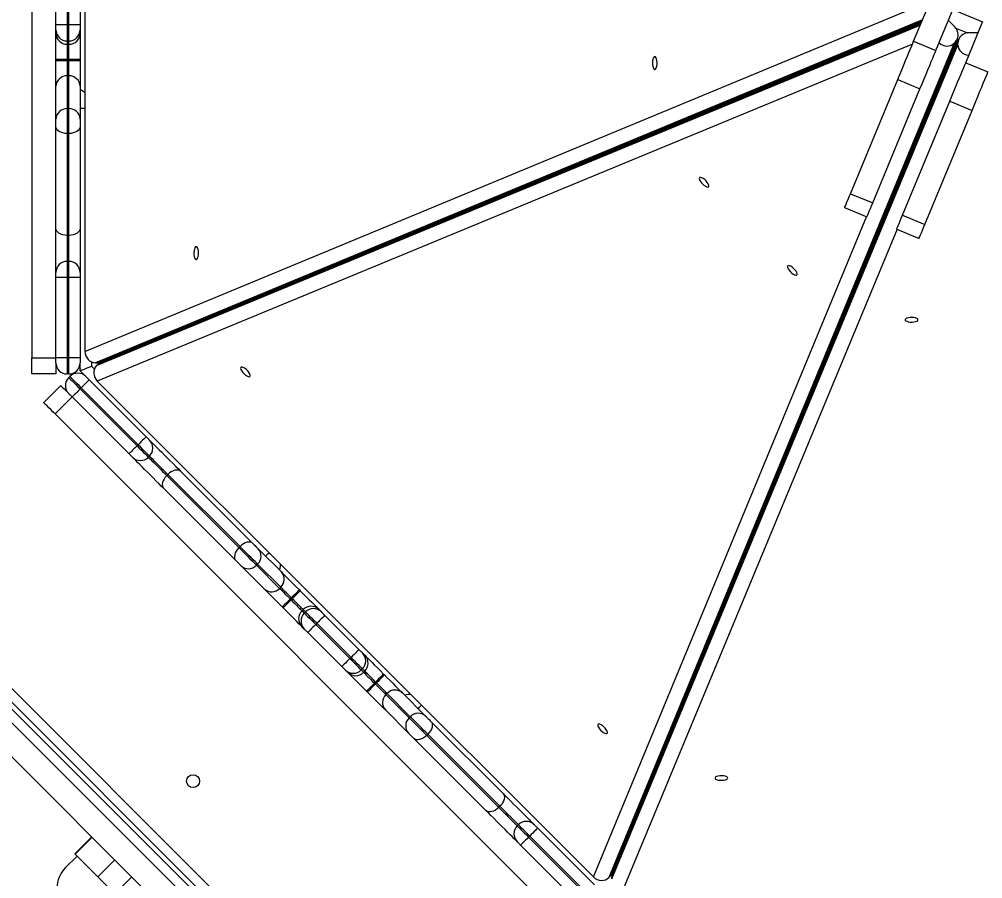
# Model space of a CAD drawing. Header units: millimetres. Extents: x -5427 to 5041, y -4732 to 3732.
# Drawn here: x -981 to -382, y 636 to 1170 of the extents above; entities that cross this region are included whole.
import ezdxf

# ---------------------------------------------------------------- set-up
doc = ezdxf.new("R2010")
doc.units = ezdxf.units.MM
doc.layers.add('DIKOM_ОБЪЕКТ', color=7, linetype='Continuous')
doc.layers.add('DIKOM_РАЗМЕР_ОБЪЕКТА', color=7, linetype='Continuous')
doc.styles.add('style1', font='arial.ttf', dxfattribs={"width": 0.8})
doc.dimstyles.new('1-50', dxfattribs={"dimtxt": 300, "dimasz": 200, "dimexe": 100, "dimexo": 0, "dimgap": 100, "dimtad": 1, "dimtxsty": 'style1', "dimcen": 200, "dimclrd": 7, "dimclre": 7, "dimclrt": 7, "dimadec": 1, "dimazin": 2, "dimtfac": 1, "dimtmove": 0, "dimatfit": 2, "dimfxl": 0, "dimlwd": 25, "dimlwe": 18, "dimarcsym": 0})

# ---------------------------------------------------------------- blocks, each defined once
blk = doc.blocks.new('*D2')
at = {"layer": 'Defpoints', "color": 0, "transparency": 16777216}
for p in [(3071.69, 1268.63), (-2679.76, 366.63), (3071.69, -4057.3)]:
    blk.add_point(p, dxfattribs=at)
at = {"layer": 'DIKOM_РАЗМЕР_ОБЪЕКТА', "color": 7, "lineweight": 18, "transparency": 16777216}
for p, q in [((3071.69, 1268.63), (3071.69, -4157.3)), ((-2679.76, 366.63), (-2679.76, -4157.3))]:
    blk.add_line(p, q, dxfattribs=at)
at = {"layer": 'DIKOM_РАЗМЕР_ОБЪЕКТА', "color": 7, "lineweight": 25, "transparency": 16777216}
blk.add_line((-2479.76, -4057.3), (2871.69, -4057.3), dxfattribs=at)
at = {"layer": 'DIKOM_РАЗМЕР_ОБЪЕКТА', "color": 7, "transparency": 16777216}
for points in [[(-2479.76, -4023.97), (-2479.76, -4090.63), (-2679.76, -4057.3)], [(2871.69, -4023.97), (2871.69, -4090.63), (3071.69, -4057.3)]]:
    blk.add_solid(points, dxfattribs=at)
at = {"layer": 'DIKOM_РАЗМЕР_ОБЪЕКТА', "color": 7, "transparency": 16777216, "insert": (195.97, -3804.13), "char_height": 300, "attachment_point": 5, "style": 'style1'}
blk.add_mtext('5700', dxfattribs=at)

msp = doc.modelspace()

# ---------------------------------------------------------------- linework, layer by layer
at = {"layer": 'DIKOM_ОБЪЕКТ', "color": 7, "linetype": 'Continuous', "lineweight": 15}
for p, q in [((-973.029, 1403.634), (-973.029, 959.634)), ((-940.023, 1399.556), (-940.023, 963.712)), ((-958.029, 1166.634), (-958.029, 1196.634)), ((-951.029, 1196.634), (-951.029, 1166.634)), ((-950.029, 1166.634), (-950.029, 1196.634)), ((-943.029, 1196.634), (-943.029, 1166.634)), ((-425.225, 1156.512), (-414.57, 1182.235)), ((-940.023, 963.712), (-421.627, 1178.712)), ((-411.367, 1150.772), (-400.712, 1176.494)), ((-400.825, 1176.222), (-382.348, 1168.568)), ((-419.763, 1169.699), (-933.492, 956.634)), ((-932.559, 956.634), (-419.957, 1169.231)), ((-930.225, 957.101), (-420.207, 1168.627)), ((-420.64, 1167.581), (-930.109, 956.821)), ((-399.746, 1165.515), (-403.645, 1169.414)), ((-392.889, 1143.118), (-382.235, 1168.841)), ((-951.029, 1166.634), (-958.029, 1166.634)), ((-958.029, 1163.634), (-958.029, 1166.634)), ((-958.029, 1161.309), (-958.029, 1163.634)), ((-958.029, 1145.037), (-958.029, 1161.309)), ((-951.029, 1166.634), (-950.029, 1166.634)), ((-951.029, 1166.634), (-951.029, 1156.634)), ((-950.029, 1156.634), (-950.029, 1166.634)), ((-943.029, 1166.634), (-950.029, 1166.634)), ((-943.029, 1166.634), (-943.029, 1163.634)), ((-943.029, 1163.634), (-943.029, 1161.309)), ((-943.029, 1161.309), (-943.029, 1145.037)), ((-932.75, 954.841), (-421.083, 1166.511)), ((-420.89, 1166.978), (-932.09, 955.501)), ((-398.994, 1164.639), (-391.833, 1161.673)), ((-385.168, 1161.76), (-390.682, 1161.76)), ((-950.029, 1156.634), (-951.029, 1156.634)), ((-951.029, 1156.634), (-951.029, 1154.609)), ((-950.029, 1154.609), (-950.029, 1156.634)), ((-400.019, 1155.232), (-614.552, 636.644)), ((-613.892, 637.303), (-399.359, 1155.892)), ((-397.759, 1155.229), (-612.759, 636.834)), ((-612.572, 639.284), (-398.039, 1157.873)), ((-397.292, 1157.563), (-612.292, 639.168)), ((-425.225, 1156.512), (-411.367, 1150.772)), ((-400.019, 1155.232), (-399.359, 1155.892)), ((-397.759, 1154.297), (-397.759, 1155.229)), ((-951.029, 1154.609), (-950.029, 1154.609)), ((-951.029, 1154.609), (-951.029, 1145.037)), ((-950.029, 1145.037), (-950.029, 1154.609)), ((-425.973, 1154.705), (-932.363, 945.219)), ((-612.759, 635.901), (-397.759, 1154.297)), ((-951.029, 1145.037), (-958.029, 1145.037)), ((-958.029, 1144.245), (-958.029, 1145.037)), ((-951.029, 1144.245), (-958.029, 1144.245)), ((-958.029, 1128.447), (-958.029, 1144.245)), ((-950.029, 1145.037), (-951.029, 1145.037)), ((-951.029, 1145.037), (-951.029, 1144.245)), ((-951.029, 1144.245), (-951.029, 1134.952)), ((-951.029, 1144.245), (-950.029, 1144.245)), ((-943.029, 1145.037), (-950.029, 1145.037)), ((-950.029, 1144.245), (-950.029, 1145.037)), ((-950.029, 1134.952), (-950.029, 1144.245)), ((-943.029, 1144.245), (-950.029, 1144.245)), ((-943.029, 1145.037), (-943.029, 1144.245)), ((-943.029, 1144.245), (-943.029, 1128.447)), ((-392.889, 1143.118), (-379.031, 1137.378)), ((-951.029, 1134.952), (-951.029, 1114.553)), ((-950.029, 1134.952), (-951.029, 1134.952)), ((-950.029, 1114.553), (-950.029, 1134.952)), ((-464.514, 1061.662), (-435.121, 1132.622)), ((-435.121, 1132.622), (-421.263, 1126.881)), ((-958.029, 1108.048), (-958.029, 1128.447)), ((-943.029, 1128.447), (-943.029, 1108.048)), ((-450.655, 1055.921), (-421.263, 1126.881)), ((-951.029, 1114.553), (-951.029, 1099.121)), ((-951.029, 1114.553), (-950.029, 1114.553)), ((-950.029, 1099.121), (-950.029, 1114.553)), ((-940.023, 1114.634), (-943.029, 1114.634)), ((-432.178, 1048.267), (-402.785, 1119.228)), ((-418.32, 1042.527), (-388.927, 1113.488)), ((-402.785, 1119.228), (-388.927, 1113.488)), ((-958.029, 1103.419), (-958.029, 1108.048)), ((-943.029, 1108.048), (-943.029, 1103.419)), ((-958.029, 1040.071), (-958.029, 1103.419)), ((-943.029, 1103.419), (-943.029, 1040.071)), ((-950.029, 1099.121), (-951.029, 1099.121)), ((-951.029, 1099.121), (-951.029, 1035.773)), ((-950.029, 1035.773), (-950.029, 1099.121)), ((-464.514, 1061.662), (-450.655, 1055.921)), ((-468.071, 1053.073), (-454.213, 1047.333)), ((-432.178, 1048.267), (-418.32, 1042.527)), ((-624.174, 637.03), (-454.405, 1047.412)), ((-958.029, 1012.634), (-958.029, 1040.071)), ((-951.029, 1035.773), (-950.029, 1035.773)), ((-951.029, 1035.773), (-951.029, 1019.634)), ((-950.029, 1019.634), (-950.029, 1035.773)), ((-943.029, 1040.071), (-943.029, 1012.634)), ((-435.543, 1039.599), (-605.682, 629.37)), ((-435.735, 1039.679), (-421.877, 1033.939)), ((-951.029, 1019.634), (-951.029, 1009.634)), ((-951.029, 1019.634), (-950.029, 1019.634)), ((-950.029, 1009.634), (-950.029, 1019.634)), ((-958.029, 1009.634), (-958.029, 1012.634)), ((-943.029, 1012.634), (-943.029, 1009.634)), ((-958.029, 959.634), (-958.029, 1009.634)), ((-951.029, 1009.634), (-958.029, 1009.634)), ((-951.029, 1009.634), (-951.029, 959.634)), ((-950.029, 1009.634), (-951.029, 1009.634)), ((-950.029, 959.634), (-950.029, 1009.634)), ((-943.029, 1009.634), (-950.029, 1009.634)), ((-943.029, 1009.634), (-943.029, 959.634)), ((-860.82, 985.485), (-860.972, 985.823)), ((-973.029, 959.634), (-958.029, 959.634)), ((-973.029, 949.634), (-973.029, 959.634)), ((-958.029, 956.634), (-958.029, 959.634)), ((-951.029, 959.634), (-958.029, 959.634)), ((-951.029, 959.634), (-950.029, 959.634)), ((-951.029, 959.634), (-951.029, 949.634)), ((-950.029, 949.634), (-950.029, 959.634)), ((-943.029, 959.634), (-950.029, 959.634)), ((-943.029, 959.634), (-943.029, 956.634)), ((-958.029, 956.634), (-958.029, 949.634)), ((-943.238, 954.329), (-943.238, 954.933)), ((-943.238, 954.329), (-943.029, 954.329)), ((-943.029, 951.634), (-943.029, 956.634)), ((-936.029, 957.189), (-936.029, 954.533)), ((-936.029, 954.533), (-934.15, 952.655)), ((-933.492, 956.634), (-932.559, 956.634)), ((-932.75, 954.841), (-932.09, 955.501)), ((-958.029, 949.634), (-973.029, 949.634)), ((-950.029, 949.634), (-951.029, 949.634)), ((-950.1, 947.391), (-949.393, 948.098)), ((-939.493, 948.098), (-943.029, 951.634)), ((-937.372, 945.977), (-902.016, 910.621)), ((-965.656, 931.835), (-955.049, 942.441)), ((-942.321, 941.027), (-943.029, 940.32)), ((-943.029, 940.32), (-907.673, 904.965)), ((-906.966, 905.672), (-942.321, 941.027)), ((-932.363, 945.219), (-624.174, 637.03)), ((-947.978, 935.37), (-958.585, 924.764)), ((-912.623, 900.015), (-947.978, 935.37)), ((-958.585, 924.764), (-644.63, 610.808)), ((-907.673, 904.965), (-906.966, 905.672)), ((-899.895, 898.601), (-900.602, 897.894)), ((-888.483, 887.189), (-889.19, 886.482)), ((-889.19, 886.482), (-844.396, 841.687)), ((-843.689, 842.395), (-888.483, 887.189)), ((-880.494, 889.099), (-835.7, 844.306)), ((-846.307, 833.699), (-891.101, 878.493)), ((-1117.494, 864.85), (-704.543, 451.9)), ((-1128.1, 854.244), (-715.15, 441.293)), ((-844.396, 841.687), (-843.689, 842.395)), ((-832.427, 841.032), (-818.003, 826.608)), ((-828.609, 816.001), (-843.033, 830.426)), ((-832.777, 831.483), (-833.484, 830.776)), ((-833.484, 830.776), (-819.06, 816.351)), ((-818.353, 817.058), (-832.777, 831.483)), ((-819.06, 816.351), (-818.353, 817.058)), ((-806.832, 815.437), (-806.272, 814.877)), ((-811.782, 810.488), (-812.489, 809.78)), ((-812.489, 809.78), (-811.929, 809.22)), ((-811.929, 809.22), (-811.222, 809.927)), ((-811.222, 809.927), (-811.782, 810.488)), ((-816.878, 804.271), (-817.439, 804.831)), ((-804.454, 803.16), (-805.161, 802.452)), ((-805.161, 802.452), (-803.729, 801.02)), ((-803.021, 801.727), (-804.454, 803.16)), ((-794.766, 803.372), (-793.122, 801.727)), ((-803.729, 801.02), (-803.021, 801.727)), ((-791.001, 799.606), (-769.787, 778.393)), ((-803.729, 791.121), (-805.373, 792.765)), ((-795.95, 794.656), (-796.658, 793.949)), ((-796.658, 793.949), (-775.444, 772.736)), ((-774.737, 773.443), (-795.95, 794.656)), ((-780.394, 767.786), (-801.607, 788.999)), ((-775.444, 772.736), (-774.737, 773.443)), ((-767.666, 776.271), (-766.022, 774.627)), ((-799.296, 567.865), (-1001.528, 770.098)), ((-767.666, 766.372), (-768.373, 765.665)), ((-766.234, 764.94), (-767.666, 766.372)), ((-1006.478, 762.319), (-807.074, 562.916)), ((-804.952, 565.037), (-1004.357, 764.441)), ((-776.628, 764.02), (-778.273, 765.665)), ((-768.373, 765.665), (-766.941, 764.232)), ((-766.941, 764.232), (-766.234, 764.94)), ((-754.516, 763.121), (-753.956, 762.561)), ((-759.466, 758.172), (-760.173, 757.465)), ((-760.173, 757.465), (-759.613, 756.904)), ((-759.613, 756.904), (-758.906, 757.612)), ((-758.906, 757.612), (-759.466, 758.172)), ((-764.563, 751.955), (-765.123, 752.515)), ((-752.335, 751.041), (-753.042, 750.334)), ((-753.042, 750.334), (-738.618, 735.909)), ((-737.911, 736.616), (-752.335, 751.041)), ((-742.785, 751.391), (-728.361, 736.966)), ((-738.968, 726.36), (-753.392, 740.784)), ((-738.618, 735.909), (-737.911, 736.616)), ((-725.088, 733.693), (-680.294, 688.899)), ((-726.999, 725.704), (-727.706, 724.997)), ((-727.706, 724.997), (-682.912, 680.203)), ((-682.205, 680.91), (-726.999, 725.704)), ((-690.9, 678.293), (-735.694, 723.086)), ((-583.566, 708.432), (-583.913, 708.563)), ((-682.912, 680.203), (-682.205, 680.91)), ((-671.5, 668.791), (-670.792, 669.498)), ((-658.772, 667.377), (-623.416, 632.022)), ((-935.767, 661.91), (-946.303, 651.375)), ((-946.05, 651.121), (-935.514, 661.657)), ((-663.721, 662.427), (-664.429, 661.72)), ((-664.429, 661.72), (-629.073, 626.365)), ((-628.366, 627.072), (-663.721, 662.427)), ((-634.023, 621.415), (-669.378, 656.771)), ((-944.889, 649.96), (-952.031, 642.819)), ((-931.945, 637.017), (-946.05, 651.121)), ((-931.945, 637.017), (-921.409, 647.553)), ((-921.418, 626.489), (-910.882, 637.025)), ((-614.552, 636.644), (-613.892, 637.303)), ((-612.759, 635.901), (-612.759, 636.834))]:
    msp.add_line(p, q, dxfattribs=at)
at = {"layer": 'DIKOM_ОБЪЕКТ', "color": 7, "linetype": 'Continuous', "lineweight": 15, "flags": 128}
for points in [[(-435.121, 1132.622), (-433.834, 1135.728), (-432.574, 1138.769), (-431.357, 1141.708), (-430.199, 1144.505), (-429.113, 1147.126), (-428.114, 1149.537), (-427.216, 1151.706), (-426.428, 1153.608), (-425.762, 1155.217), (-425.225, 1156.512)], [(-421.263, 1126.881), (-419.976, 1129.988), (-418.716, 1133.029), (-417.499, 1135.968), (-416.34, 1138.765), (-415.255, 1141.386), (-414.256, 1143.796), (-413.357, 1145.966), (-412.57, 1147.868), (-411.903, 1149.476), (-411.367, 1150.772)], [(-586.046, 1146.875), (-586.47, 1146.697), (-586.857, 1146.18), (-587.172, 1145.369), (-587.386, 1144.337), (-587.482, 1143.174), (-587.45, 1141.985), (-587.293, 1140.875), (-587.025, 1139.943), (-586.671, 1139.271), (-586.261, 1138.92), (-585.831, 1138.92), (-585.421, 1139.271), (-585.067, 1139.943), (-584.799, 1140.875), (-584.642, 1141.985), (-584.61, 1143.174), (-584.706, 1144.337), (-584.92, 1145.369), (-585.235, 1146.18), (-585.622, 1146.697), (-586.046, 1146.875)], [(-402.785, 1119.228), (-401.498, 1122.334), (-400.238, 1125.376), (-399.021, 1128.314), (-397.863, 1131.111), (-396.777, 1133.732), (-395.779, 1136.143), (-394.88, 1138.313), (-394.092, 1140.214), (-393.426, 1141.823), (-392.889, 1143.118)], [(-388.927, 1113.488), (-387.64, 1116.594), (-386.38, 1119.635), (-385.163, 1122.574), (-384.005, 1125.371), (-382.919, 1127.992), (-381.92, 1130.402), (-381.022, 1132.572), (-380.234, 1134.474), (-379.568, 1136.082), (-379.031, 1137.378)], [(-943.029, 1126.758), (-941.03, 1125.358), (-940.023, 1124.426)], [(-563.218, 1109.315), (-563.128, 1109.104), (-562.937, 1108.715)], [(-951.029, 1099.121), (-952.394, 1099.204), (-953.707, 1099.448), (-954.918, 1099.846), (-955.978, 1100.38), (-956.849, 1101.031), (-957.496, 1101.774), (-957.894, 1102.58), (-958.029, 1103.419)], [(-943.029, 1103.419), (-943.163, 1102.58), (-943.561, 1101.774), (-944.208, 1101.031), (-945.079, 1100.38), (-946.14, 1099.846), (-947.35, 1099.448), (-948.663, 1099.204), (-950.029, 1099.121)], [(-575.888, 1103.358), (-575.926, 1103.442), (-576.132, 1103.958)], [(-552.547, 1066.002), (-552.373, 1066.428), (-552.465, 1067.067), (-552.816, 1067.863), (-553.395, 1068.745), (-554.149, 1069.635), (-555.013, 1070.453), (-555.908, 1071.127), (-556.757, 1071.597), (-557.482, 1071.821), (-558.021, 1071.78), (-558.324, 1071.476), (-558.366, 1070.937), (-558.142, 1070.212), (-557.672, 1069.363), (-556.998, 1068.467), (-556.18, 1067.604), (-555.29, 1066.85), (-554.408, 1066.271), (-553.613, 1065.92), (-552.973, 1065.828), (-552.547, 1066.002)], [(-468.071, 1053.073), (-468.049, 1053.127), (-467.892, 1053.504), (-467.592, 1054.23), (-467.16, 1055.273), (-466.612, 1056.595), (-465.971, 1058.142), (-465.263, 1059.853), (-464.514, 1061.662)], [(-454.213, 1047.333), (-454.191, 1047.386), (-454.034, 1047.764), (-453.734, 1048.489), (-453.301, 1049.533), (-452.754, 1050.854), (-452.113, 1052.401), (-451.404, 1054.113), (-450.655, 1055.921)], [(-435.735, 1039.679), (-435.713, 1039.733), (-435.556, 1040.11), (-435.256, 1040.836), (-434.824, 1041.879), (-434.276, 1043.201), (-433.636, 1044.748), (-432.927, 1046.459), (-432.178, 1048.267)], [(-421.877, 1033.939), (-421.855, 1033.992), (-421.698, 1034.37), (-421.398, 1035.095), (-420.966, 1036.139), (-420.418, 1037.461), (-419.777, 1039.007), (-419.069, 1040.719), (-418.32, 1042.527)], [(-951.029, 1035.773), (-952.394, 1035.856), (-953.707, 1036.1), (-954.918, 1036.497), (-955.978, 1037.032), (-956.849, 1037.683), (-957.496, 1038.426), (-957.894, 1039.233), (-958.029, 1040.071)], [(-943.029, 1040.071), (-943.163, 1039.233), (-943.561, 1038.426), (-944.208, 1037.683), (-945.079, 1037.032), (-946.14, 1036.497), (-947.35, 1036.1), (-948.663, 1035.856), (-950.029, 1035.773)], [(-870.886, 1028.74), (-871.311, 1028.562), (-871.697, 1028.045), (-872.012, 1027.234), (-872.227, 1026.202), (-872.322, 1025.039), (-872.29, 1023.85), (-872.133, 1022.74), (-871.866, 1021.808), (-871.511, 1021.136), (-871.101, 1020.785), (-870.672, 1020.785), (-870.261, 1021.136), (-869.907, 1021.808), (-869.639, 1022.74), (-869.482, 1023.85), (-869.45, 1025.039), (-869.546, 1026.202), (-869.76, 1027.234), (-870.075, 1028.045), (-870.462, 1028.562), (-870.886, 1028.74)], [(-503.391, 1016.846), (-503.565, 1016.42), (-503.473, 1015.781), (-503.122, 1014.985), (-502.544, 1014.103), (-501.789, 1013.213), (-500.926, 1012.395), (-500.03, 1011.721), (-499.182, 1011.252), (-498.456, 1011.027), (-497.918, 1011.069), (-497.614, 1011.372), (-497.572, 1011.911), (-497.797, 1012.636), (-498.267, 1013.485), (-498.941, 1014.381), (-499.759, 1015.244), (-500.648, 1015.999), (-501.53, 1016.577), (-502.326, 1016.928), (-502.965, 1017.021), (-503.391, 1016.846)], [(-460.69, 1006.429), (-460.477, 1006.344), (-460.067, 1006.203)], [(-848.026, 991.193), (-847.966, 991.028), (-847.889, 990.835)], [(-845.465, 992.255), (-845.382, 992.008), (-845.335, 991.891)], [(-465.437, 993.257), (-465.523, 993.29), (-466.034, 993.51)], [(-422.518, 983.347), (-422.696, 983.772), (-423.213, 984.158), (-424.024, 984.473), (-425.057, 984.688), (-426.219, 984.783), (-427.408, 984.751), (-428.518, 984.594), (-429.451, 984.327), (-430.122, 983.972), (-430.474, 983.562), (-430.474, 983.133), (-430.122, 982.723), (-429.451, 982.368), (-428.518, 982.1), (-427.408, 981.943), (-426.219, 981.911), (-425.057, 982.007), (-424.024, 982.221), (-423.213, 982.536), (-422.696, 982.923), (-422.518, 983.347)], [(-943.029, 951.634), (-942.894, 951.69), (-942.496, 951.855), (-941.849, 952.122), (-940.978, 952.483), (-939.918, 952.923), (-938.707, 953.424), (-937.394, 953.968), (-936.029, 954.533)], [(-837.494, 948.124), (-837.319, 948.55), (-837.412, 949.189), (-837.763, 949.985), (-838.341, 950.867), (-839.096, 951.756), (-839.959, 952.575), (-840.855, 953.248), (-841.703, 953.718), (-842.429, 953.943), (-842.967, 953.901), (-843.271, 953.597), (-843.312, 953.059), (-843.088, 952.333), (-842.618, 951.485), (-841.944, 950.589), (-841.126, 949.726), (-840.237, 948.971), (-839.355, 948.393), (-838.559, 948.042), (-837.92, 947.95), (-837.494, 948.124)], [(-950.1, 947.391), (-949.964, 947.255), (-949.561, 946.853), (-948.908, 946.2), (-948.029, 945.32), (-946.957, 944.248), (-945.735, 943.026), (-944.408, 941.7), (-943.029, 940.32)], [(-942.321, 941.027), (-943.701, 942.407), (-945.027, 943.733), (-946.25, 944.956), (-947.321, 946.027), (-948.201, 946.907), (-948.854, 947.56), (-949.257, 947.963), (-949.393, 948.098)], [(-937.372, 945.977), (-937.467, 945.882), (-937.748, 945.6), (-938.206, 945.143), (-938.821, 944.527), (-939.572, 943.777), (-940.427, 942.921), (-941.356, 941.993), (-942.321, 941.027)], [(-939.493, 948.098), (-939.452, 948.057), (-939.332, 947.937), (-939.136, 947.741), (-938.872, 947.477), (-938.55, 947.156), (-938.184, 946.789), (-937.786, 946.391), (-937.372, 945.977)], [(-955.049, 942.441), (-954.914, 942.306), (-954.511, 941.903), (-953.858, 941.25), (-952.978, 940.37), (-951.907, 939.299), (-950.684, 938.076), (-950.1, 937.492)], [(-943.029, 940.32), (-943.994, 939.355), (-944.923, 938.426), (-945.779, 937.57), (-946.529, 936.82), (-947.144, 936.205), (-947.602, 935.747), (-947.883, 935.466), (-947.978, 935.37)], [(-947.978, 935.37), (-948.392, 935.784), (-948.79, 936.182), (-949.157, 936.549), (-949.478, 936.87), (-949.742, 937.134), (-949.938, 937.33), (-950.059, 937.451), (-950.1, 937.492)], [(-958.585, 924.764), (-959.964, 926.143), (-961.291, 927.47), (-962.513, 928.692), (-963.585, 929.764), (-964.464, 930.643), (-965.118, 931.297), (-965.52, 931.699), (-965.656, 931.835)], [(-902.016, 910.621), (-902.112, 910.527), (-902.393, 910.245), (-902.851, 909.787), (-903.466, 909.172), (-904.216, 908.422), (-905.072, 907.566), (-906, 906.637), (-906.966, 905.672)], [(-902.016, 910.621), (-901.603, 910.208), (-901.205, 909.81), (-900.838, 909.443), (-900.516, 909.122), (-900.253, 908.858), (-900.057, 908.662), (-899.936, 908.541), (-899.895, 908.5)], [(-907.673, 904.965), (-908.639, 903.999), (-909.567, 903.071), (-910.423, 902.215), (-911.173, 901.465), (-911.789, 900.849), (-912.246, 900.392), (-912.528, 900.11), (-912.623, 900.015)], [(-907.673, 904.965), (-906.294, 903.585), (-904.967, 902.259), (-903.745, 901.037), (-902.673, 899.965), (-901.794, 899.085), (-901.14, 898.432), (-900.738, 898.03), (-900.602, 897.894)], [(-899.895, 898.601), (-900.031, 898.737), (-900.433, 899.139), (-901.087, 899.792), (-901.966, 900.672), (-903.038, 901.743), (-904.26, 902.966), (-905.587, 904.292), (-906.966, 905.672)], [(-899.895, 908.5), (-899.762, 908.367), (-899.367, 907.972), (-898.717, 907.323), (-897.828, 906.433), (-896.719, 905.324), (-895.415, 904.02), (-893.944, 902.549), (-892.338, 900.944), (-890.635, 899.24), (-888.87, 897.475), (-887.083, 895.688), (-885.313, 893.919), (-883.601, 892.206), (-881.982, 890.588), (-880.494, 889.099)], [(-910.502, 897.894), (-910.542, 897.935), (-910.663, 898.055), (-910.859, 898.251), (-911.123, 898.515), (-911.444, 898.836), (-911.811, 899.203), (-912.209, 899.601), (-912.623, 900.015)], [(-891.101, 878.493), (-892.589, 879.981), (-894.207, 881.599), (-895.92, 883.312), (-897.689, 885.082), (-899.476, 886.868), (-901.241, 888.633), (-902.945, 890.337), (-904.55, 891.942), (-906.021, 893.413), (-907.326, 894.718), (-908.435, 895.827), (-909.324, 896.716), (-909.973, 897.365), (-910.369, 897.761), (-910.502, 897.894)], [(-900.602, 897.894), (-900.457, 897.749), (-900.028, 897.32), (-899.332, 896.624), (-898.399, 895.69), (-897.265, 894.557), (-895.979, 893.27), (-894.592, 891.883), (-893.161, 890.453), (-891.746, 889.037), (-890.404, 887.695), (-889.19, 886.482)], [(-888.483, 887.189), (-889.697, 888.402), (-891.039, 889.745), (-892.454, 891.16), (-893.884, 892.59), (-895.271, 893.977), (-896.558, 895.264), (-897.691, 896.397), (-898.625, 897.331), (-899.321, 898.027), (-899.75, 898.456), (-899.895, 898.601)], [(-889.19, 886.482), (-890.097, 885.457), (-890.853, 884.356), (-891.428, 883.22), (-891.8, 882.091), (-891.955, 881.016), (-891.887, 880.032), (-891.599, 879.181), (-891.101, 878.493)], [(-880.494, 889.099), (-881.182, 889.597), (-882.034, 889.886), (-883.017, 889.953), (-884.093, 889.798), (-885.221, 889.427), (-886.357, 888.851), (-887.459, 888.096), (-888.483, 887.189)], [(-835.7, 844.306), (-836.388, 844.804), (-837.24, 845.092), (-838.223, 845.16), (-839.299, 845.005), (-840.427, 844.632), (-841.564, 844.058), (-842.665, 843.302), (-843.689, 842.395)], [(-835.7, 844.306), (-835.281, 843.886), (-834.815, 843.42), (-834.326, 842.931), (-833.841, 842.446), (-833.386, 841.991), (-832.985, 841.59), (-832.659, 841.265), (-832.427, 841.032)], [(-844.396, 841.687), (-845.303, 840.664), (-846.059, 839.562), (-846.634, 838.425), (-847.006, 837.298), (-847.161, 836.221), (-847.093, 835.239), (-846.805, 834.387), (-846.307, 833.699)], [(-844.396, 841.687), (-843.163, 840.454), (-841.799, 839.09), (-840.36, 837.652), (-838.909, 836.201), (-837.507, 834.798), (-836.212, 833.503), (-835.079, 832.371), (-834.157, 831.448), (-833.484, 830.776)], [(-832.777, 831.483), (-833.45, 832.156), (-834.372, 833.078), (-835.505, 834.21), (-836.8, 835.505), (-838.202, 836.908), (-839.653, 838.359), (-841.091, 839.797), (-842.456, 841.162), (-843.689, 842.395)], [(-827.77, 836.376), (-827.675, 836.47), (-827.393, 836.752), (-826.936, 837.21), (-826.32, 837.825), (-825.645, 838.501)], [(-843.033, 830.426), (-843.266, 830.658), (-843.592, 830.983), (-843.993, 831.384), (-844.448, 831.84), (-844.932, 832.325), (-845.421, 832.814), (-845.888, 833.28), (-846.307, 833.699)], [(-818.721, 831.577), (-818.773, 830.206), (-819.197, 827.802)], [(-818.003, 826.608), (-817.219, 825.825), (-816.206, 824.811), (-814.984, 823.59), (-813.582, 822.187), (-812.03, 820.635), (-810.363, 818.968), (-808.617, 817.222), (-806.832, 815.437)], [(-817.439, 804.831), (-819.224, 806.616), (-820.969, 808.361), (-822.637, 810.029), (-824.189, 811.58), (-825.591, 812.983), (-826.812, 814.204), (-827.826, 815.218), (-828.609, 816.001)], [(-819.06, 816.351), (-818.599, 815.891), (-818.003, 815.295), (-817.284, 814.576), (-816.459, 813.751), (-815.547, 812.838), (-814.566, 811.858), (-813.539, 810.83), (-812.489, 809.78)], [(-811.782, 810.488), (-812.832, 811.538), (-813.859, 812.565), (-814.839, 813.545), (-815.752, 814.458), (-816.577, 815.283), (-817.296, 816.002), (-817.892, 816.598), (-818.353, 817.058)], [(-806.832, 815.437), (-806.927, 815.342), (-807.209, 815.06), (-807.666, 814.603), (-808.282, 813.988), (-809.032, 813.237), (-809.888, 812.382), (-810.816, 811.453), (-811.782, 810.488)], [(-806.272, 814.877), (-806.367, 814.782), (-806.649, 814.5), (-807.106, 814.043), (-807.722, 813.427), (-808.472, 812.677), (-809.327, 811.822), (-810.256, 810.893), (-811.222, 809.927)], [(-806.272, 814.877), (-804.361, 812.967), (-802.499, 811.105), (-800.733, 809.338), (-799.108, 807.713), (-797.665, 806.27), (-796.44, 805.045), (-795.466, 804.071), (-794.766, 803.372)], [(-812.489, 809.78), (-813.455, 808.815), (-814.383, 807.886), (-815.239, 807.03), (-815.989, 806.28), (-816.604, 805.665), (-817.062, 805.208), (-817.344, 804.926), (-817.439, 804.831)], [(-811.929, 809.22), (-812.894, 808.255), (-813.823, 807.326), (-814.679, 806.47), (-815.429, 805.72), (-816.044, 805.105), (-816.502, 804.647), (-816.783, 804.365), (-816.878, 804.271)], [(-811.929, 809.22), (-810.805, 808.096), (-809.709, 807.001), (-808.671, 805.962), (-807.715, 805.006), (-806.866, 804.157), (-806.145, 803.437), (-805.572, 802.864), (-805.161, 802.452)], [(-804.454, 803.16), (-804.865, 803.571), (-805.438, 804.144), (-806.159, 804.864), (-807.007, 805.713), (-807.963, 806.67), (-809.002, 807.708), (-810.098, 808.803), (-811.222, 809.927)], [(-805.373, 792.765), (-806.073, 793.464), (-807.047, 794.439), (-808.271, 795.663), (-809.714, 797.107), (-811.34, 798.732), (-813.106, 800.498), (-814.968, 802.36), (-816.878, 804.271)], [(-803.729, 801.02), (-803.593, 800.884), (-803.19, 800.482), (-802.537, 799.828), (-801.657, 798.949), (-800.586, 797.878), (-799.363, 796.655), (-798.037, 795.328), (-796.658, 793.949)], [(-795.95, 794.656), (-797.33, 796.036), (-798.656, 797.362), (-799.879, 798.585), (-800.95, 799.656), (-801.83, 800.535), (-802.483, 801.189), (-802.886, 801.591), (-803.021, 801.727)], [(-791.001, 799.606), (-791.096, 799.511), (-791.377, 799.229), (-791.835, 798.772), (-792.45, 798.156), (-793.2, 797.406), (-794.056, 796.551), (-794.985, 795.622), (-795.95, 794.656)], [(-793.122, 801.727), (-793.081, 801.687), (-792.96, 801.566), (-792.764, 801.37), (-792.501, 801.106), (-792.179, 800.784), (-791.812, 800.418), (-791.414, 800.02), (-791.001, 799.606)], [(-801.607, 788.999), (-802.021, 789.413), (-802.419, 789.811), (-802.786, 790.178), (-803.107, 790.499), (-803.371, 790.763), (-803.567, 790.959), (-803.688, 791.08), (-803.729, 791.121)], [(-796.658, 793.949), (-797.623, 792.983), (-798.552, 792.055), (-799.407, 791.199), (-800.157, 790.449), (-800.773, 789.833), (-801.23, 789.376), (-801.512, 789.094), (-801.607, 788.999)], [(-769.787, 778.393), (-769.883, 778.298), (-770.164, 778.016), (-770.622, 777.559), (-771.237, 776.943), (-771.987, 776.193), (-772.843, 775.337), (-773.772, 774.409), (-774.737, 773.443)], [(-769.787, 778.393), (-769.374, 777.979), (-768.976, 777.581), (-768.609, 777.214), (-768.287, 776.892), (-768.024, 776.629), (-767.828, 776.433), (-767.707, 776.312), (-767.666, 776.271)], [(-775.444, 772.736), (-776.41, 771.77), (-777.338, 770.842), (-778.194, 769.986), (-778.944, 769.236), (-779.56, 768.62), (-780.017, 768.163), (-780.299, 767.881), (-780.394, 767.786)], [(-775.444, 772.736), (-774.065, 771.356), (-772.738, 770.03), (-771.516, 768.807), (-770.444, 767.736), (-769.565, 766.856), (-768.911, 766.203), (-768.509, 765.801), (-768.373, 765.665)], [(-767.666, 766.372), (-767.802, 766.508), (-768.204, 766.91), (-768.858, 767.564), (-769.737, 768.443), (-770.809, 769.514), (-772.031, 770.737), (-773.358, 772.064), (-774.737, 773.443)], [(-766.022, 774.627), (-765.322, 773.927), (-764.348, 772.953), (-763.123, 771.729), (-761.68, 770.285), (-760.055, 768.66), (-758.289, 766.894), (-756.427, 765.032), (-754.516, 763.121)], [(-778.273, 765.665), (-778.313, 765.705), (-778.434, 765.826), (-778.63, 766.022), (-778.894, 766.286), (-779.216, 766.608), (-779.582, 766.974), (-779.98, 767.372), (-780.394, 767.786)], [(-765.123, 752.515), (-767.033, 754.425), (-768.895, 756.287), (-770.662, 758.054), (-772.287, 759.679), (-773.73, 761.122), (-774.954, 762.347), (-775.929, 763.321), (-776.628, 764.02)], [(-766.941, 764.232), (-766.529, 763.821), (-765.956, 763.248), (-765.236, 762.528), (-764.387, 761.679), (-763.431, 760.723), (-762.392, 759.684), (-761.297, 758.589), (-760.173, 757.465)], [(-759.466, 758.172), (-760.59, 759.296), (-761.685, 760.391), (-762.724, 761.43), (-763.68, 762.386), (-764.529, 763.235), (-765.249, 763.955), (-765.822, 764.528), (-766.234, 764.94)], [(-754.516, 763.121), (-754.611, 763.027), (-754.893, 762.745), (-755.35, 762.287), (-755.966, 761.672), (-756.716, 760.922), (-757.572, 760.066), (-758.5, 759.137), (-759.466, 758.172)], [(-753.956, 762.561), (-754.051, 762.466), (-754.333, 762.184), (-754.79, 761.727), (-755.406, 761.112), (-756.156, 760.361), (-757.012, 759.506), (-757.94, 758.577), (-758.906, 757.612)], [(-753.956, 762.561), (-752.171, 760.776), (-750.425, 759.031), (-748.758, 757.363), (-747.206, 755.811), (-745.804, 754.409), (-744.582, 753.187), (-743.569, 752.174), (-742.785, 751.391)], [(-760.173, 757.465), (-761.139, 756.499), (-762.067, 755.57), (-762.923, 754.715), (-763.673, 753.965), (-764.289, 753.349), (-764.746, 752.892), (-765.028, 752.61), (-765.123, 752.515)], [(-759.613, 756.904), (-760.579, 755.939), (-761.507, 755.01), (-762.363, 754.154), (-763.113, 753.404), (-763.728, 752.789), (-764.186, 752.332), (-764.468, 752.05), (-764.563, 751.955)], [(-759.613, 756.904), (-758.563, 755.854), (-757.536, 754.828), (-756.555, 753.847), (-755.642, 752.934), (-754.817, 752.109), (-754.099, 751.39), (-753.503, 750.794), (-753.042, 750.334)], [(-752.335, 751.041), (-752.796, 751.501), (-753.392, 752.097), (-754.11, 752.816), (-754.935, 753.641), (-755.848, 754.554), (-756.829, 755.534), (-757.856, 756.562), (-758.906, 757.612)], [(-753.392, 740.784), (-754.175, 741.567), (-755.189, 742.581), (-756.41, 743.802), (-757.813, 745.205), (-759.365, 746.757), (-761.032, 748.424), (-762.778, 750.17), (-764.563, 751.955)], [(-741.591, 750.196), (-739.188, 750.62), (-737.817, 750.673)], [(-733.018, 741.623), (-732.923, 741.718), (-732.641, 742), (-732.184, 742.457), (-731.568, 743.073), (-730.893, 743.748)], [(-726.999, 725.704), (-728.232, 726.938), (-729.596, 728.302), (-731.034, 729.74), (-732.485, 731.191), (-733.888, 732.594), (-735.183, 733.889), (-736.315, 735.021), (-737.238, 735.944), (-737.911, 736.616)], [(-728.361, 736.966), (-728.129, 736.734), (-727.803, 736.409), (-727.402, 736.007), (-726.947, 735.552), (-726.462, 735.068), (-725.973, 734.579), (-725.507, 734.112), (-725.088, 733.693)], [(-738.618, 735.909), (-737.945, 735.236), (-737.023, 734.314), (-735.89, 733.182), (-734.595, 731.887), (-733.192, 730.484), (-731.741, 729.033), (-730.303, 727.595), (-728.939, 726.23), (-727.706, 724.997)], [(-725.088, 733.693), (-724.59, 733.005), (-724.302, 732.153), (-724.234, 731.17), (-724.389, 730.094), (-724.761, 728.967), (-725.336, 727.83), (-726.091, 726.728), (-726.999, 725.704)], [(-621.269, 731.9), (-621.444, 731.474), (-621.351, 730.834), (-621, 730.038), (-620.422, 729.157), (-619.668, 728.267), (-618.804, 727.449), (-617.909, 726.775), (-617.06, 726.305), (-616.334, 726.081), (-615.796, 726.123), (-615.492, 726.426), (-615.451, 726.965), (-615.675, 727.69), (-616.145, 728.539), (-616.819, 729.434), (-617.637, 730.298), (-618.526, 731.052), (-619.408, 731.631), (-620.204, 731.982), (-620.844, 732.074), (-621.269, 731.9)], [(-735.694, 723.086), (-736.114, 723.506), (-736.58, 723.972), (-737.069, 724.461), (-737.554, 724.946), (-738.009, 725.401), (-738.41, 725.802), (-738.735, 726.127), (-738.968, 726.36)], [(-727.706, 724.997), (-728.73, 724.09), (-729.831, 723.334), (-730.968, 722.76), (-732.096, 722.387), (-733.172, 722.232), (-734.155, 722.3), (-735.006, 722.588), (-735.694, 723.086)], [(-578.555, 721.514), (-578.396, 721.44), (-578.205, 721.358)], [(-577.495, 724.076), (-577.262, 723.96), (-577.146, 723.911)], [(-540.653, 698.507), (-540.831, 698.931), (-541.348, 699.318), (-542.159, 699.633), (-543.192, 699.847), (-544.354, 699.943), (-545.543, 699.911), (-546.653, 699.755), (-547.585, 699.487), (-548.257, 699.132), (-548.609, 698.722), (-548.609, 698.293), (-548.257, 697.882), (-547.585, 697.528), (-546.653, 697.26), (-545.543, 697.103), (-544.354, 697.071), (-543.192, 697.167), (-542.159, 697.381), (-541.348, 697.696), (-540.831, 698.083), (-540.653, 698.507)], [(-680.294, 688.899), (-679.796, 688.211), (-679.508, 687.36), (-679.44, 686.377), (-679.595, 685.301), (-679.967, 684.172), (-680.542, 683.036), (-681.297, 681.935), (-682.205, 680.91)], [(-680.294, 688.899), (-678.806, 687.411), (-677.187, 685.793), (-675.475, 684.08), (-673.705, 682.31), (-671.918, 680.524), (-670.153, 678.759), (-668.45, 677.055), (-666.844, 675.45), (-665.373, 673.979), (-664.069, 672.674), (-662.96, 671.565), (-662.071, 670.676), (-661.421, 670.027), (-661.026, 669.631), (-660.893, 669.498)], [(-682.912, 680.203), (-683.936, 679.296), (-685.037, 678.541), (-686.174, 677.965), (-687.302, 677.594), (-688.378, 677.439), (-689.361, 677.506), (-690.212, 677.795), (-690.9, 678.293)], [(-671.5, 658.891), (-671.632, 659.025), (-672.028, 659.42), (-672.677, 660.069), (-673.566, 660.959), (-674.675, 662.068), (-675.98, 663.372), (-677.451, 664.843), (-679.056, 666.448), (-680.76, 668.152), (-682.525, 669.917), (-684.312, 671.704), (-686.081, 673.473), (-687.794, 675.186), (-689.412, 676.804), (-690.9, 678.293)], [(-682.912, 680.203), (-681.698, 678.99), (-680.356, 677.647), (-678.941, 676.232), (-677.51, 674.802), (-676.123, 673.415), (-674.837, 672.128), (-673.703, 670.995), (-672.77, 670.061), (-672.074, 669.365), (-671.645, 668.936), (-671.5, 668.791)], [(-670.792, 669.498), (-670.938, 669.643), (-671.367, 670.072), (-672.062, 670.768), (-672.996, 671.702), (-674.13, 672.835), (-675.416, 674.122), (-676.803, 675.509), (-678.234, 676.939), (-679.649, 678.355), (-680.991, 679.697), (-682.205, 680.91)], [(-671.5, 668.791), (-671.364, 668.655), (-670.961, 668.253), (-670.308, 667.599), (-669.429, 666.72), (-668.357, 665.649), (-667.135, 664.426), (-665.808, 663.1), (-664.429, 661.72)], [(-663.721, 662.427), (-665.101, 663.807), (-666.427, 665.133), (-667.65, 666.356), (-668.721, 667.427), (-669.601, 668.307), (-670.254, 668.96), (-670.657, 669.362), (-670.792, 669.498)], [(-658.772, 667.377), (-658.867, 667.282), (-659.148, 667), (-659.606, 666.543), (-660.221, 665.927), (-660.971, 665.177), (-661.827, 664.321), (-662.756, 663.393), (-663.721, 662.427)], [(-660.893, 669.498), (-660.852, 669.458), (-660.731, 669.337), (-660.535, 669.141), (-660.272, 668.877), (-659.95, 668.556), (-659.583, 668.189), (-659.186, 667.791), (-658.772, 667.377)], [(-669.378, 656.771), (-669.792, 657.184), (-670.19, 657.582), (-670.557, 657.949), (-670.878, 658.27), (-671.142, 658.534), (-671.338, 658.73), (-671.459, 658.851), (-671.5, 658.891)], [(-664.429, 661.72), (-665.394, 660.754), (-666.323, 659.826), (-667.178, 658.97), (-667.929, 658.22), (-668.544, 657.604), (-669.001, 657.147), (-669.283, 656.865), (-669.378, 656.771)], [(-946.05, 651.121), (-946.286, 651.357), (-946.303, 651.375)], [(-921.418, 626.489), (-921.6, 626.672), (-922.041, 627.113), (-922.72, 627.791), (-923.6, 628.672), (-924.639, 629.71), (-925.783, 630.855), (-926.975, 632.046), (-928.153, 633.225), (-929.259, 634.33), (-930.236, 635.307), (-931.034, 636.105), (-931.614, 636.685), (-931.945, 637.017)]]:
    msp.add_lwpolyline(points, dxfattribs=at)
at = {"layer": 'DIKOM_ОБЪЕКТ', "color": 7, "linetype": 'Continuous', "lineweight": 15}
msp.add_circle((-872.835, 696.559), 4, dxfattribs=at)
for centre, radius, start, end in [((-951.029, 1163.634), 7, 180, 270), ((-951.176, 1161.462), 6.855, 181.278893, 271.229916), ((-950.029, 1163.634), 7, 270, 0), ((-949.881, 1161.462), 6.855, 268.770084, 358.721107), ((-951.267, 1128.19), 6.767, 87.982125, 177.819492), ((-949.79, 1128.19), 6.767, 2.180508, 92.017875), ((-951.268, 1107.792), 6.766, 87.973922, 177.827695), ((-949.789, 1107.792), 6.766, 2.172305, 92.026078), ((-557.659, 1111.559), 3.231, 201.530981, 213.36877), ((-951.029, 1012.634), 7, 90, 180), ((-950.029, 1012.634), 7, 0, 90), ((-458.35, 1011.93), 3.214, 246.471214, 258.370631), ((-951.029, 956.634), 7, 180, 270), ((-950.029, 956.634), 7, 270, 0), ((-937.238, 954.329), 6, 180.000178, 195.193945), ((-945.15, 942.441), 7, 135, 225), ((-944.443, 943.149), 7, 45, 135), ((-904.845, 903.551), 7, 315, 45), ((-905.552, 902.843), 7, 225, 315), ((-837.389, 836.433), 6.766, 312.975977, 42.825138), ((-838.434, 835.388), 6.766, 227.176693, 317.021347), ((-822.966, 822.009), 6.766, 312.979226, 42.821384), ((-824.01, 820.964), 6.767, 227.17973, 317.01831), ((-800.418, 797.502), 6.855, 133.773548, 223.717553), ((-799.504, 798.417), 6.855, 46.282515, 136.227119), ((-798.072, 796.777), 7, 45, 135), ((-798.779, 796.07), 7, 135, 225), ((-772.616, 771.322), 7, 315, 45), ((-770.976, 769.889), 6.855, 313.773043, 43.718059), ((-773.323, 770.615), 7, 225, 315), ((-771.891, 768.975), 6.855, 226.282863, 316.226755), ((-748.429, 745.383), 6.766, 132.978853, 222.822471), ((-747.385, 746.428), 6.767, 47.179951, 137.018089), ((-732.961, 732.004), 6.766, 47.172335, 137.025731), ((-734.006, 730.959), 6.766, 132.97512, 222.825995), ((-665.843, 664.549), 7, 45, 135), ((-666.55, 663.841), 7, 135, 225), ((-939.303, 630.091), 18, 135, 225)]:
    msp.add_arc(centre, radius, start, end, dxfattribs=at)
for centre, major_axis, start_param, end_param in [((-404.364, 1160.897), (-5.005, 5.005), 3.1415927, 4.712389), ((-390.682, 1155.229), (-7.078, 0), 4.712389, 6.2831853), ((-405.023, 1160.237), (-5.005, 5.005), 1.6103884, 3.1415927), ((-390.682, 1154.297), (-7.078, 0), 0, 1.5312043), ((-933.492, 963.711), (0, 7.078), 1.5707963, 3.1415927), ((-927.745, 949.837), (-5.005, 5.005), 0, 1.5707963), ((-932.559, 963.711), (0, 7.078), 3.1415927, 3.5070902), ((-927.086, 950.497), (-5.005, 5.005), 5.9176877, 6.2831853), ((-619.556, 641.648), (-5.005, 5.005), 1.5707963, 3.1415927), ((-618.897, 642.308), (-5.005, 5.005), 3.1415927, 3.5070902), ((-605.682, 636.834), (-7.078, 0), 5.9176877, 6.2831853)]:
    msp.add_ellipse(centre, major_axis=major_axis, ratio=0.9227255, start_param=start_param, end_param=end_param, dxfattribs=at)

# ---------------------------------------------------------------- dimensions: what is measured, and where the dimension line sits
at = {"layer": 'DIKOM_РАЗМЕР_ОБЪЕКТА'}
dim = msp.add_linear_dim(base=(3071.691, -4057.301), p1=(-2679.759, 366.634), p2=(3071.691, 1268.634), text='5700', dimstyle='1-50', dxfattribs=at)
dim.commit()
dim.dimension.update_dxf_attribs({"geometry": '*D2', "text_midpoint": (195.966, -4057.301), "dimtype": 160})

doc.saveas('drawing.dxf')
